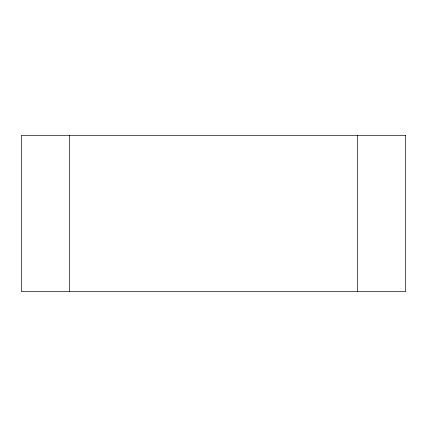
<?xml version="1.0" encoding="UTF-8"?>
<svg xmlns="http://www.w3.org/2000/svg" width="427" height="427" viewBox="0 0 427 427"><rect width="100%" height="100%" fill="white"/><g stroke="black" fill="none" stroke-linecap="round" stroke-linejoin="round"><path stroke-width="0.64" d="M357.612 135.439L357.612 291.561M69.387 135.439L69.387 291.561M405.65 135.439L21.35 135.439L21.35 291.561L405.65 291.561L405.65 135.439"/></g></svg>
